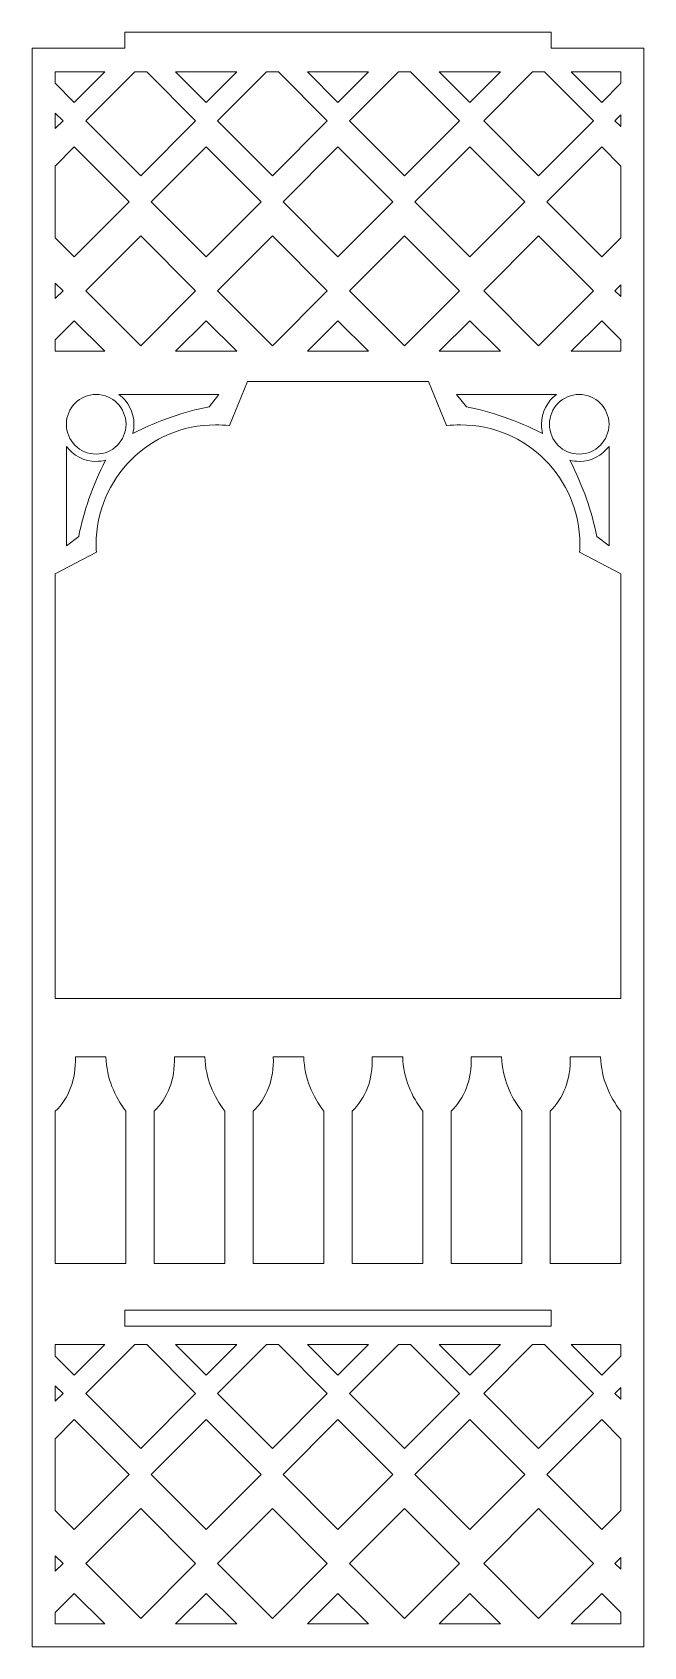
# Model space of a CAD drawing. Header units: millimetres. Extents: x 163 to 1207, y -313 to 489.
# Drawn here: x 773.6 to 888.1, y 23 to 325.3 of the extents above; entities that cross this region are included whole.
import ezdxf

# ---------------------------------------------------------------- set-up
doc = ezdxf.new("R2010")
doc.units = ezdxf.units.MM
doc.header["$MEASUREMENT"] = 0
doc.layers.add('layer 1', color=7, linetype='Continuous')

msp = doc.modelspace()

# ---------------------------------------------------------------- linework, layer by layer
at = {"layer": 'layer 1', "lineweight": 15}
for points, knots in [([(870.7428, 322.2935), (870.7428, 322.2935), (870.7428, 325.2848), (870.7428, 325.2848), (870.7428, 325.2848), (870.7428, 325.2848), (790.9433, 325.2848), (790.9433, 325.2848), (790.9433, 325.2848), (790.9433, 325.2848), (790.9433, 322.2935), (790.9433, 322.2935), (790.9433, 322.2935), (790.9433, 322.2935), (773.5847, 322.2935), (773.5847, 322.2935), (773.5847, 322.2935), (773.5847, 322.2935), (773.5847, 23.0427), (773.5847, 23.0427), (773.5847, 23.0427), (773.5847, 23.0427), (888.1031, 23.0427), (888.1031, 23.0427), (888.1031, 23.0427), (888.1031, 23.0427), (888.1031, 322.2935), (888.1031, 322.2935), (888.1031, 322.2935), (888.1031, 322.2935), (870.7428, 322.2935), (870.7428, 322.2935)], [0, 0, 0, 0, 0.11111111, 0.11111111, 0.11111111, 0.11111111, 0.22222222, 0.22222222, 0.22222222, 0.22222222, 0.33333333, 0.33333333, 0.33333333, 0.33333333, 0.44444444, 0.44444444, 0.44444444, 0.44444444, 0.55555556, 0.55555556, 0.55555556, 0.55555556, 0.66666667, 0.66666667, 0.66666667, 0.66666667, 0.77777778, 0.77777778, 0.77777778, 0.77777778, 1, 1, 1, 1]), ([(777.8935, 317.8803), (777.8935, 317.8803), (787.1772, 317.8803), (787.1772, 317.8803), (787.1772, 317.8803), (787.1772, 317.8803), (781.4586, 312.1626), (781.4586, 312.1626), (781.4586, 312.1626), (781.4586, 312.1626), (777.8935, 315.7288), (777.8935, 315.7288), (777.8935, 315.7288), (777.8935, 315.7288), (777.8935, 317.8803), (777.8935, 317.8803)], [0, 0, 0, 0, 0.2, 0.2, 0.2, 0.2, 0.4, 0.4, 0.4, 0.4, 0.6, 0.6, 0.6, 0.6, 1, 1, 1, 1]), ([(792.774, 317.8803), (792.774, 317.8803), (795.0173, 317.8803), (795.0173, 317.8803), (795.0173, 317.8803), (795.0173, 317.8803), (804.1832, 308.7126), (804.1832, 308.7126), (804.1832, 308.7126), (804.1832, 308.7126), (793.8961, 298.4235), (793.8961, 298.4235), (793.8961, 298.4235), (793.8961, 298.4235), (783.6064, 308.7126), (783.6064, 308.7126), (783.6064, 308.7126), (783.6064, 308.7126), (792.774, 317.8803), (792.774, 317.8803)], [0, 0, 0, 0, 0.16666667, 0.16666667, 0.16666667, 0.16666667, 0.33333333, 0.33333333, 0.33333333, 0.33333333, 0.5, 0.5, 0.5, 0.5, 0.66666667, 0.66666667, 0.66666667, 0.66666667, 1, 1, 1, 1]), ([(800.4329, 317.8803), (800.4329, 317.8803), (811.8697, 317.8803), (811.8697, 317.8803), (811.8697, 317.8803), (811.8697, 317.8803), (806.1516, 312.1626), (806.1516, 312.1626), (806.1516, 312.1626), (806.1516, 312.1626), (800.4329, 317.8803), (800.4329, 317.8803)], [0, 0, 0, 0, 0.25, 0.25, 0.25, 0.25, 0.5, 0.5, 0.5, 0.5, 1, 1, 1, 1]), ([(817.4364, 317.8803), (817.4364, 317.8803), (819.6776, 317.8803), (819.6776, 317.8803), (819.6776, 317.8803), (819.6776, 317.8803), (828.8452, 308.7126), (828.8452, 308.7126), (828.8452, 308.7126), (828.8452, 308.7126), (818.556, 298.4235), (818.556, 298.4235), (818.556, 298.4235), (818.556, 298.4235), (808.2689, 308.7126), (808.2689, 308.7126), (808.2689, 308.7126), (808.2689, 308.7126), (817.4364, 317.8803), (817.4364, 317.8803)], [0, 0, 0, 0, 0.16666667, 0.16666667, 0.16666667, 0.16666667, 0.33333333, 0.33333333, 0.33333333, 0.33333333, 0.5, 0.5, 0.5, 0.5, 0.66666667, 0.66666667, 0.66666667, 0.66666667, 1, 1, 1, 1]), ([(825.1266, 317.8803), (825.1266, 317.8803), (836.5613, 317.8803), (836.5613, 317.8803), (836.5613, 317.8803), (836.5613, 317.8803), (830.8431, 312.1626), (830.8431, 312.1626), (830.8431, 312.1626), (830.8431, 312.1626), (825.1266, 317.8803), (825.1266, 317.8803)], [0, 0, 0, 0, 0.25, 0.25, 0.25, 0.25, 0.5, 0.5, 0.5, 0.5, 1, 1, 1, 1]), ([(842.1865, 317.8803), (842.1865, 317.8803), (844.4277, 317.8803), (844.4277, 317.8803), (844.4277, 317.8803), (844.4277, 317.8803), (853.5953, 308.7126), (853.5953, 308.7126), (853.5953, 308.7126), (853.5953, 308.7126), (843.3076, 298.4235), (843.3076, 298.4235), (843.3076, 298.4235), (843.3076, 298.4235), (833.0188, 308.7126), (833.0188, 308.7126), (833.0188, 308.7126), (833.0188, 308.7126), (842.1865, 317.8803), (842.1865, 317.8803)], [0, 0, 0, 0, 0.16666667, 0.16666667, 0.16666667, 0.16666667, 0.33333333, 0.33333333, 0.33333333, 0.33333333, 0.5, 0.5, 0.5, 0.5, 0.66666667, 0.66666667, 0.66666667, 0.66666667, 1, 1, 1, 1]), ([(849.8176, 317.8803), (849.8176, 317.8803), (861.2544, 317.8803), (861.2544, 317.8803), (861.2544, 317.8803), (861.2544, 317.8803), (855.5362, 312.1626), (855.5362, 312.1626), (855.5362, 312.1626), (855.5362, 312.1626), (849.8176, 317.8803), (849.8176, 317.8803)], [0, 0, 0, 0, 0.25, 0.25, 0.25, 0.25, 0.5, 0.5, 0.5, 0.5, 1, 1, 1, 1]), ([(867.2992, 317.8803), (867.2992, 317.8803), (869.5404, 317.8803), (869.5404, 317.8803), (869.5404, 317.8803), (869.5404, 317.8803), (878.7085, 308.7126), (878.7085, 308.7126), (878.7085, 308.7126), (878.7085, 308.7126), (868.4208, 298.4235), (868.4208, 298.4235), (868.4208, 298.4235), (868.4208, 298.4235), (858.1316, 308.7126), (858.1316, 308.7126), (858.1316, 308.7126), (858.1316, 308.7126), (867.2992, 317.8803), (867.2992, 317.8803)], [0, 0, 0, 0, 0.16666667, 0.16666667, 0.16666667, 0.16666667, 0.33333333, 0.33333333, 0.33333333, 0.33333333, 0.5, 0.5, 0.5, 0.5, 0.66666667, 0.66666667, 0.66666667, 0.66666667, 1, 1, 1, 1]), ([(874.5111, 317.8803), (874.5111, 317.8803), (883.7937, 317.8803), (883.7937, 317.8803), (883.7937, 317.8803), (883.7937, 317.8803), (883.7937, 315.7288), (883.7937, 315.7288), (883.7937, 315.7288), (883.7937, 315.7288), (880.2297, 312.1626), (880.2297, 312.1626), (880.2297, 312.1626), (880.2297, 312.1626), (874.5111, 317.8803), (874.5111, 317.8803)], [0, 0, 0, 0, 0.2, 0.2, 0.2, 0.2, 0.4, 0.4, 0.4, 0.4, 0.6, 0.6, 0.6, 0.6, 1, 1, 1, 1]), ([(777.8935, 307.2632), (777.8935, 307.2632), (777.8935, 310.1627), (777.8935, 310.1627), (777.8935, 310.1627), (777.8935, 310.1627), (779.3435, 308.7126), (779.3435, 308.7126), (779.3435, 308.7126), (779.3435, 308.7126), (777.8935, 307.2632), (777.8935, 307.2632)], [0, 0, 0, 0, 0.25, 0.25, 0.25, 0.25, 0.5, 0.5, 0.5, 0.5, 1, 1, 1, 1]), ([(883.7937, 309.8053), (883.7937, 309.8053), (883.7937, 307.6205), (883.7937, 307.6205), (883.7937, 307.6205), (883.7937, 307.6205), (882.7017, 308.7126), (882.7017, 308.7126), (882.7017, 308.7126), (882.7017, 308.7126), (883.7937, 309.8053), (883.7937, 309.8053)], [0, 0, 0, 0, 0.25, 0.25, 0.25, 0.25, 0.5, 0.5, 0.5, 0.5, 1, 1, 1, 1]), ([(777.8935, 286.8055), (777.8935, 286.8055), (777.8935, 300.2507), (777.8935, 300.2507), (777.8935, 300.2507), (777.8935, 300.2507), (781.4586, 303.8174), (781.4586, 303.8174), (781.4586, 303.8174), (781.4586, 303.8174), (791.7479, 293.5281), (791.7479, 293.5281), (791.7479, 293.5281), (791.7479, 293.5281), (781.4586, 283.241), (781.4586, 283.241), (781.4586, 283.241), (781.4586, 283.241), (777.8935, 286.8055), (777.8935, 286.8055)], [0, 0, 0, 0, 0.16666667, 0.16666667, 0.16666667, 0.16666667, 0.33333333, 0.33333333, 0.33333333, 0.33333333, 0.5, 0.5, 0.5, 0.5, 0.66666667, 0.66666667, 0.66666667, 0.66666667, 1, 1, 1, 1]), ([(795.8624, 293.5281), (795.8624, 293.5281), (806.1516, 303.8174), (806.1516, 303.8174), (806.1516, 303.8174), (806.1516, 303.8174), (816.4393, 293.5281), (816.4393, 293.5281), (816.4393, 293.5281), (816.4393, 293.5281), (806.1516, 283.241), (806.1516, 283.241), (806.1516, 283.241), (806.1516, 283.241), (795.8624, 293.5281), (795.8624, 293.5281)], [0, 0, 0, 0, 0.2, 0.2, 0.2, 0.2, 0.4, 0.4, 0.4, 0.4, 0.6, 0.6, 0.6, 0.6, 1, 1, 1, 1]), ([(820.5554, 293.5281), (820.5554, 293.5281), (830.8431, 303.8174), (830.8431, 303.8174), (830.8431, 303.8174), (830.8431, 303.8174), (841.1324, 293.5281), (841.1324, 293.5281), (841.1324, 293.5281), (841.1324, 293.5281), (830.8431, 283.241), (830.8431, 283.241), (830.8431, 283.241), (830.8431, 283.241), (820.5554, 293.5281), (820.5554, 293.5281)], [0, 0, 0, 0, 0.2, 0.2, 0.2, 0.2, 0.4, 0.4, 0.4, 0.4, 0.6, 0.6, 0.6, 0.6, 1, 1, 1, 1]), ([(845.2469, 293.5281), (845.2469, 293.5281), (855.5362, 303.8174), (855.5362, 303.8174), (855.5362, 303.8174), (855.5362, 303.8174), (865.8254, 293.5281), (865.8254, 293.5281), (865.8254, 293.5281), (865.8254, 293.5281), (855.5362, 283.241), (855.5362, 283.241), (855.5362, 283.241), (855.5362, 283.241), (845.2469, 293.5281), (845.2469, 293.5281)], [0, 0, 0, 0, 0.2, 0.2, 0.2, 0.2, 0.4, 0.4, 0.4, 0.4, 0.6, 0.6, 0.6, 0.6, 1, 1, 1, 1]), ([(883.7937, 300.2507), (883.7937, 300.2507), (883.7937, 286.8055), (883.7937, 286.8055), (883.7937, 286.8055), (883.7937, 286.8055), (880.2297, 283.241), (880.2297, 283.241), (880.2297, 283.241), (880.2297, 283.241), (869.9399, 293.5281), (869.9399, 293.5281), (869.9399, 293.5281), (869.9399, 293.5281), (880.2297, 303.8174), (880.2297, 303.8174), (880.2297, 303.8174), (880.2297, 303.8174), (883.7937, 300.2507), (883.7937, 300.2507)], [0, 0, 0, 0, 0.16666667, 0.16666667, 0.16666667, 0.16666667, 0.33333333, 0.33333333, 0.33333333, 0.33333333, 0.5, 0.5, 0.5, 0.5, 0.66666667, 0.66666667, 0.66666667, 0.66666667, 1, 1, 1, 1]), ([(783.6064, 276.8974), (783.6064, 276.8974), (793.8961, 287.1867), (793.8961, 287.1867), (793.8961, 287.1867), (793.8961, 287.1867), (804.1832, 276.8974), (804.1832, 276.8974), (804.1832, 276.8974), (804.1832, 276.8974), (793.8961, 266.6102), (793.8961, 266.6102), (793.8961, 266.6102), (793.8961, 266.6102), (783.6064, 276.8974), (783.6064, 276.8974)], [0, 0, 0, 0, 0.2, 0.2, 0.2, 0.2, 0.4, 0.4, 0.4, 0.4, 0.6, 0.6, 0.6, 0.6, 1, 1, 1, 1]), ([(808.2689, 276.8974), (808.2689, 276.8974), (818.556, 287.1867), (818.556, 287.1867), (818.556, 287.1867), (818.556, 287.1867), (828.8452, 276.8974), (828.8452, 276.8974), (828.8452, 276.8974), (828.8452, 276.8974), (818.556, 266.6102), (818.556, 266.6102), (818.556, 266.6102), (818.556, 266.6102), (808.2689, 276.8974), (808.2689, 276.8974)], [0, 0, 0, 0, 0.2, 0.2, 0.2, 0.2, 0.4, 0.4, 0.4, 0.4, 0.6, 0.6, 0.6, 0.6, 1, 1, 1, 1]), ([(833.0188, 276.8974), (833.0188, 276.8974), (843.3076, 287.1867), (843.3076, 287.1867), (843.3076, 287.1867), (843.3076, 287.1867), (853.5953, 276.8974), (853.5953, 276.8974), (853.5953, 276.8974), (853.5953, 276.8974), (843.3076, 266.6102), (843.3076, 266.6102), (843.3076, 266.6102), (843.3076, 266.6102), (833.0188, 276.8974), (833.0188, 276.8974)], [0, 0, 0, 0, 0.2, 0.2, 0.2, 0.2, 0.4, 0.4, 0.4, 0.4, 0.6, 0.6, 0.6, 0.6, 1, 1, 1, 1]), ([(858.1316, 276.8974), (858.1316, 276.8974), (868.4208, 287.1867), (868.4208, 287.1867), (868.4208, 287.1867), (868.4208, 287.1867), (878.7085, 276.8974), (878.7085, 276.8974), (878.7085, 276.8974), (878.7085, 276.8974), (868.4208, 266.6102), (868.4208, 266.6102), (868.4208, 266.6102), (868.4208, 266.6102), (858.1316, 276.8974), (858.1316, 276.8974)], [0, 0, 0, 0, 0.2, 0.2, 0.2, 0.2, 0.4, 0.4, 0.4, 0.4, 0.6, 0.6, 0.6, 0.6, 1, 1, 1, 1]), ([(777.8935, 275.448), (777.8935, 275.448), (777.8935, 278.3468), (777.8935, 278.3468), (777.8935, 278.3468), (777.8935, 278.3468), (779.3435, 276.8974), (779.3435, 276.8974), (779.3435, 276.8974), (779.3435, 276.8974), (777.8935, 275.448), (777.8935, 275.448)], [0, 0, 0, 0, 0.25, 0.25, 0.25, 0.25, 0.5, 0.5, 0.5, 0.5, 1, 1, 1, 1]), ([(883.7937, 277.99), (883.7937, 277.99), (883.7937, 275.8048), (883.7937, 275.8048), (883.7937, 275.8048), (883.7937, 275.8048), (882.7017, 276.8974), (882.7017, 276.8974), (882.7017, 276.8974), (882.7017, 276.8974), (883.7937, 277.99), (883.7937, 277.99)], [0, 0, 0, 0, 0.25, 0.25, 0.25, 0.25, 0.5, 0.5, 0.5, 0.5, 1, 1, 1, 1]), ([(787.1772, 265.5614), (787.1772, 265.5614), (777.8935, 265.5614), (777.8935, 265.5614), (777.8935, 265.5614), (777.8935, 265.5614), (777.8935, 267.7135), (777.8935, 267.7135), (777.8935, 267.7135), (777.8935, 267.7135), (781.4586, 271.278), (781.4586, 271.278), (781.4586, 271.278), (781.4586, 271.278), (787.1772, 265.5614), (787.1772, 265.5614)], [0, 0, 0, 0, 0.2, 0.2, 0.2, 0.2, 0.4, 0.4, 0.4, 0.4, 0.6, 0.6, 0.6, 0.6, 1, 1, 1, 1]), ([(811.8697, 265.5614), (811.8697, 265.5614), (800.4329, 265.5614), (800.4329, 265.5614), (800.4329, 265.5614), (800.4329, 265.5614), (806.1516, 271.278), (806.1516, 271.278), (806.1516, 271.278), (806.1516, 271.278), (811.8697, 265.5614), (811.8697, 265.5614)], [0, 0, 0, 0, 0.25, 0.25, 0.25, 0.25, 0.5, 0.5, 0.5, 0.5, 1, 1, 1, 1]), ([(836.5613, 265.5614), (836.5613, 265.5614), (825.1266, 265.5614), (825.1266, 265.5614), (825.1266, 265.5614), (825.1266, 265.5614), (830.8431, 271.278), (830.8431, 271.278), (830.8431, 271.278), (830.8431, 271.278), (836.5613, 265.5614), (836.5613, 265.5614)], [0, 0, 0, 0, 0.25, 0.25, 0.25, 0.25, 0.5, 0.5, 0.5, 0.5, 1, 1, 1, 1]), ([(861.2544, 265.5614), (861.2544, 265.5614), (849.8176, 265.5614), (849.8176, 265.5614), (849.8176, 265.5614), (849.8176, 265.5614), (855.5362, 271.278), (855.5362, 271.278), (855.5362, 271.278), (855.5362, 271.278), (861.2544, 265.5614), (861.2544, 265.5614)], [0, 0, 0, 0, 0.25, 0.25, 0.25, 0.25, 0.5, 0.5, 0.5, 0.5, 1, 1, 1, 1]), ([(883.7937, 267.7135), (883.7937, 267.7135), (883.7937, 265.5614), (883.7937, 265.5614), (883.7937, 265.5614), (883.7937, 265.5614), (874.5111, 265.5614), (874.5111, 265.5614), (874.5111, 265.5614), (874.5111, 265.5614), (880.2297, 271.278), (880.2297, 271.278), (880.2297, 271.278), (880.2297, 271.278), (883.7937, 267.7135), (883.7937, 267.7135)], [0, 0, 0, 0, 0.2, 0.2, 0.2, 0.2, 0.4, 0.4, 0.4, 0.4, 0.6, 0.6, 0.6, 0.6, 1, 1, 1, 1]), ([(813.884, 259.8876), (813.884, 259.8876), (847.8033, 259.8876), (847.8033, 259.8876), (847.8033, 259.8876), (847.8033, 259.8876), (851.1946, 251.6416), (851.1946, 251.6416), (851.1946, 251.6416), (851.1946, 251.6416), (851.1962, 251.6395), (851.1962, 251.6395), (851.1962, 251.6395), (852.0466, 251.7387), (852.9095, 251.7899), (853.7873, 251.7899), (853.7873, 251.7899), (866.1337, 251.7899), (876.146, 241.7774), (876.146, 229.4314), (876.146, 229.4314), (876.146, 228.9478), (876.1276, 228.4658), (876.0981, 227.9892), (876.0981, 227.9892), (876.0981, 227.9892), (876.1005, 227.9874), (876.1005, 227.9874), (876.1005, 227.9874), (876.1005, 227.9874), (883.7937, 223.9203), (883.7937, 223.9203), (883.7937, 223.9203), (883.7937, 223.9203), (883.7937, 144.3666), (883.7937, 144.3666), (883.7937, 144.3666), (883.7937, 144.3666), (777.8935, 144.3666), (777.8935, 144.3666), (777.8935, 144.3666), (777.8935, 144.3666), (777.8935, 223.9203), (777.8935, 223.9203), (777.8935, 223.9203), (777.8935, 223.9203), (785.5878, 227.9874), (785.5878, 227.9874), (785.5878, 227.9874), (785.5878, 227.9874), (785.59, 227.9893), (785.59, 227.9893), (785.59, 227.9893), (785.5583, 228.4658), (785.5417, 228.9477), (785.5417, 229.4314), (785.5417, 229.4314), (785.5417, 241.7778), (795.5542, 251.7899), (807.8997, 251.7899), (807.8997, 251.7899), (808.7781, 251.7899), (809.6409, 251.7383), (810.4916, 251.6394), (810.4916, 251.6394), (810.4916, 251.6394), (810.4937, 251.6416), (810.4937, 251.6416), (810.4937, 251.6416), (810.4937, 251.6416), (813.884, 259.8876), (813.884, 259.8876)], [0, 0, 0, 0, 0.05263158, 0.05263158, 0.05263158, 0.05263158, 0.10526316, 0.10526316, 0.10526316, 0.10526316, 0.15789474, 0.15789474, 0.15789474, 0.15789474, 0.21052632, 0.21052632, 0.21052632, 0.21052632, 0.26315789, 0.26315789, 0.26315789, 0.26315789, 0.31578947, 0.31578947, 0.31578947, 0.31578947, 0.36842105, 0.36842105, 0.36842105, 0.36842105, 0.42105263, 0.42105263, 0.42105263, 0.42105263, 0.47368421, 0.47368421, 0.47368421, 0.47368421, 0.52631579, 0.52631579, 0.52631579, 0.52631579, 0.57894737, 0.57894737, 0.57894737, 0.57894737, 0.63157895, 0.63157895, 0.63157895, 0.63157895, 0.68421053, 0.68421053, 0.68421053, 0.68421053, 0.73684211, 0.73684211, 0.73684211, 0.73684211, 0.78947368, 0.78947368, 0.78947368, 0.78947368, 0.84210526, 0.84210526, 0.84210526, 0.84210526, 0.89473684, 0.89473684, 0.89473684, 0.89473684, 1, 1, 1, 1]), ([(785.5562, 257.4775), (788.6394, 257.4775), (791.1391, 254.9773), (791.1391, 251.8961), (791.1391, 251.8961), (791.1391, 248.8135), (788.6393, 246.3136), (785.5562, 246.3136), (785.5562, 246.3136), (782.4736, 246.3136), (779.9738, 248.8135), (779.9738, 251.8961), (779.9738, 251.8961), (779.9738, 254.9777), (782.4735, 257.4771), (785.5562, 257.4775)], [0, 0, 0, 0, 0.2, 0.2, 0.2, 0.2, 0.4, 0.4, 0.4, 0.4, 0.6, 0.6, 0.6, 0.6, 1, 1, 1, 1]), ([(789.8196, 257.4775), (789.8196, 257.4775), (808.5416, 257.4775), (808.5416, 257.4775), (808.5416, 257.4775), (808.5416, 257.4775), (806.6959, 255.1756), (806.6959, 255.1756), (806.6959, 255.1756), (802.0281, 254.2772), (797.2659, 252.6055), (792.413, 250.1605), (792.413, 250.1605), (792.556, 250.7142), (792.6307, 251.2969), (792.6307, 251.8961), (792.6307, 251.8961), (792.6307, 254.1817), (791.5239, 256.2107), (789.8196, 257.4775)], [0, 0, 0, 0, 0.16666667, 0.16666667, 0.16666667, 0.16666667, 0.33333333, 0.33333333, 0.33333333, 0.33333333, 0.5, 0.5, 0.5, 0.5, 0.66666667, 0.66666667, 0.66666667, 0.66666667, 1, 1, 1, 1]), ([(871.7563, 257.4775), (871.7563, 257.4775), (853.0347, 257.4775), (853.0347, 257.4775), (853.0347, 257.4775), (853.0347, 257.4775), (854.8801, 255.1756), (854.8801, 255.1756), (854.8801, 255.1756), (859.5468, 254.2772), (864.3076, 252.6055), (869.1629, 250.1605), (869.1629, 250.1605), (869.02, 250.7142), (868.9447, 251.2969), (868.9447, 251.8961), (868.9447, 251.8961), (868.9447, 254.1817), (870.0497, 256.2107), (871.7563, 257.4775)], [0, 0, 0, 0, 0.16666667, 0.16666667, 0.16666667, 0.16666667, 0.33333333, 0.33333333, 0.33333333, 0.33333333, 0.5, 0.5, 0.5, 0.5, 0.66666667, 0.66666667, 0.66666667, 0.66666667, 1, 1, 1, 1]), ([(876.0198, 257.4775), (872.9371, 257.4775), (870.4368, 254.9773), (870.4368, 251.8961), (870.4368, 251.8961), (870.4368, 248.8135), (872.9367, 246.3136), (876.0192, 246.3136), (876.0192, 246.3136), (879.1002, 246.3136), (881.6003, 248.8135), (881.6003, 251.8961), (881.6003, 251.8961), (881.6003, 254.9777), (879.1, 257.4771), (876.0198, 257.4775)], [0, 0, 0, 0, 0.2, 0.2, 0.2, 0.2, 0.4, 0.4, 0.4, 0.4, 0.6, 0.6, 0.6, 0.6, 1, 1, 1, 1]), ([(779.9738, 247.7599), (779.9738, 247.7599), (779.9738, 229.142), (779.9738, 229.142), (779.9738, 229.142), (779.9738, 229.142), (782.2777, 230.8834), (782.2777, 230.8834), (782.2777, 230.8834), (783.1756, 235.5514), (784.8473, 240.3131), (787.2921, 245.1664), (787.2921, 245.1664), (786.737, 245.0235), (786.1557, 244.9481), (785.5562, 244.9481), (785.5562, 244.9481), (783.2691, 244.9485), (781.2401, 246.0532), (779.9738, 247.7599)], [0, 0, 0, 0, 0.16666667, 0.16666667, 0.16666667, 0.16666667, 0.33333333, 0.33333333, 0.33333333, 0.33333333, 0.5, 0.5, 0.5, 0.5, 0.66666667, 0.66666667, 0.66666667, 0.66666667, 1, 1, 1, 1]), ([(881.6006, 247.7599), (881.6006, 247.7599), (881.6006, 229.142), (881.6006, 229.142), (881.6006, 229.142), (881.6006, 229.142), (879.2981, 230.8834), (879.2981, 230.8834), (879.2981, 230.8834), (878.4003, 235.5514), (876.7286, 240.3131), (874.2837, 245.1664), (874.2837, 245.1664), (874.8374, 245.0235), (875.4201, 244.9481), (876.0192, 244.9481), (876.0192, 244.9481), (878.3047, 244.9485), (880.3335, 246.0532), (881.6006, 247.7599)], [0, 0, 0, 0, 0.16666667, 0.16666667, 0.16666667, 0.16666667, 0.33333333, 0.33333333, 0.33333333, 0.33333333, 0.5, 0.5, 0.5, 0.5, 0.66666667, 0.66666667, 0.66666667, 0.66666667, 1, 1, 1, 1]), ([(777.8935, 94.7657), (777.8935, 94.7657), (791.1377, 94.7657), (791.1377, 94.7657), (791.1377, 94.7657), (791.1377, 94.7657), (791.1377, 123.2764), (791.1377, 123.2764), (791.1377, 123.2764), (789.0137, 126.1063), (787.5085, 129.3503), (787.3691, 133.5051), (787.3691, 133.5051), (787.3691, 133.5051), (781.6623, 133.5051), (781.6623, 133.5051), (781.6623, 133.5051), (781.8122, 129.041), (780.3899, 125.7544), (777.8933, 123.2762), (777.8933, 123.2762), (777.8933, 123.2762), (777.8935, 94.7657), (777.8935, 94.7657)], [0, 0, 0, 0, 0.14285714, 0.14285714, 0.14285714, 0.14285714, 0.28571429, 0.28571429, 0.28571429, 0.28571429, 0.42857143, 0.42857143, 0.42857143, 0.42857143, 0.57142857, 0.57142857, 0.57142857, 0.57142857, 0.71428571, 0.71428571, 0.71428571, 0.71428571, 1, 1, 1, 1]), ([(796.4251, 94.7657), (796.4251, 94.7657), (809.6687, 94.7657), (809.6687, 94.7657), (809.6687, 94.7657), (809.6687, 94.7657), (809.6687, 123.2764), (809.6687, 123.2764), (809.6687, 123.2764), (807.5445, 126.1063), (806.0398, 129.3503), (805.9004, 133.5051), (805.9004, 133.5051), (805.9004, 133.5051), (800.1934, 133.5051), (800.1934, 133.5051), (800.1934, 133.5051), (800.3438, 129.041), (798.9211, 125.7544), (796.4245, 123.2762), (796.4245, 123.2762), (796.4245, 123.2762), (796.4251, 94.7657), (796.4251, 94.7657)], [0, 0, 0, 0, 0.14285714, 0.14285714, 0.14285714, 0.14285714, 0.28571429, 0.28571429, 0.28571429, 0.28571429, 0.42857143, 0.42857143, 0.42857143, 0.42857143, 0.57142857, 0.57142857, 0.57142857, 0.57142857, 0.71428571, 0.71428571, 0.71428571, 0.71428571, 1, 1, 1, 1]), ([(814.9566, 94.7657), (814.9566, 94.7657), (828.2003, 94.7657), (828.2003, 94.7657), (828.2003, 94.7657), (828.2003, 94.7657), (828.2003, 123.2764), (828.2003, 123.2764), (828.2003, 123.2764), (826.0761, 126.1063), (824.5711, 129.3503), (824.4317, 133.5051), (824.4317, 133.5051), (824.4317, 133.5051), (818.7249, 133.5051), (818.7249, 133.5051), (818.7249, 133.5051), (818.8748, 129.041), (817.4525, 125.7544), (814.9564, 123.2762), (814.9564, 123.2762), (814.9564, 123.2762), (814.9566, 94.7657), (814.9566, 94.7657)], [0, 0, 0, 0, 0.14285714, 0.14285714, 0.14285714, 0.14285714, 0.28571429, 0.28571429, 0.28571429, 0.28571429, 0.42857143, 0.42857143, 0.42857143, 0.42857143, 0.57142857, 0.57142857, 0.57142857, 0.57142857, 0.71428571, 0.71428571, 0.71428571, 0.71428571, 1, 1, 1, 1]), ([(833.4882, 94.7657), (833.4882, 94.7657), (846.7312, 94.7657), (846.7312, 94.7657), (846.7312, 94.7657), (846.7312, 94.7657), (846.7312, 123.2764), (846.7312, 123.2764), (846.7312, 123.2764), (844.6071, 126.1063), (843.1024, 129.3503), (842.9631, 133.5051), (842.9631, 133.5051), (842.9631, 133.5051), (837.2558, 133.5051), (837.2558, 133.5051), (837.2558, 133.5051), (837.4064, 129.041), (835.9838, 125.7544), (833.4877, 123.2762), (833.4877, 123.2762), (833.4877, 123.2762), (833.4882, 94.7657), (833.4882, 94.7657)], [0, 0, 0, 0, 0.14285714, 0.14285714, 0.14285714, 0.14285714, 0.28571429, 0.28571429, 0.28571429, 0.28571429, 0.42857143, 0.42857143, 0.42857143, 0.42857143, 0.57142857, 0.57142857, 0.57142857, 0.57142857, 0.71428571, 0.71428571, 0.71428571, 0.71428571, 1, 1, 1, 1]), ([(852.0191, 94.7657), (852.0191, 94.7657), (865.2627, 94.7657), (865.2627, 94.7657), (865.2627, 94.7657), (865.2627, 94.7657), (865.2627, 123.2764), (865.2627, 123.2764), (865.2627, 123.2764), (863.1387, 126.1063), (861.6338, 129.3503), (861.4944, 133.5051), (861.4944, 133.5051), (861.4944, 133.5051), (855.7874, 133.5051), (855.7874, 133.5051), (855.7874, 133.5051), (855.9373, 129.041), (854.5151, 125.7544), (852.019, 123.2762), (852.019, 123.2762), (852.019, 123.2762), (852.0191, 94.7657), (852.0191, 94.7657)], [0, 0, 0, 0, 0.14285714, 0.14285714, 0.14285714, 0.14285714, 0.28571429, 0.28571429, 0.28571429, 0.28571429, 0.42857143, 0.42857143, 0.42857143, 0.42857143, 0.57142857, 0.57142857, 0.57142857, 0.57142857, 0.71428571, 0.71428571, 0.71428571, 0.71428571, 1, 1, 1, 1]), ([(870.5507, 94.7657), (870.5507, 94.7657), (883.7937, 94.7657), (883.7937, 94.7657), (883.7937, 94.7657), (883.7937, 94.7657), (883.7937, 123.2764), (883.7937, 123.2764), (883.7937, 123.2764), (881.6703, 126.1063), (880.1631, 129.3503), (880.0257, 133.5051), (880.0257, 133.5051), (880.0257, 133.5051), (874.3184, 133.5051), (874.3184, 133.5051), (874.3184, 133.5051), (874.4688, 129.041), (873.0464, 125.7544), (870.5504, 123.2762), (870.5504, 123.2762), (870.5504, 123.2762), (870.5507, 94.7657), (870.5507, 94.7657)], [0, 0, 0, 0, 0.14285714, 0.14285714, 0.14285714, 0.14285714, 0.28571429, 0.28571429, 0.28571429, 0.28571429, 0.42857143, 0.42857143, 0.42857143, 0.42857143, 0.57142857, 0.57142857, 0.57142857, 0.57142857, 0.71428571, 0.71428571, 0.71428571, 0.71428571, 1, 1, 1, 1]), ([(790.9433, 86.0395), (790.9433, 86.0395), (870.745, 86.0395), (870.745, 86.0395), (870.745, 86.0395), (870.745, 86.0395), (870.745, 83.0468), (870.745, 83.0468), (870.745, 83.0468), (870.745, 83.0468), (790.9433, 83.0468), (790.9433, 83.0468), (790.9433, 83.0468), (790.9433, 83.0468), (790.9433, 86.0395), (790.9433, 86.0395)], [0, 0, 0, 0, 0.2, 0.2, 0.2, 0.2, 0.4, 0.4, 0.4, 0.4, 0.6, 0.6, 0.6, 0.6, 1, 1, 1, 1]), ([(777.8935, 79.6179), (777.8935, 79.6179), (787.1772, 79.6179), (787.1772, 79.6179), (787.1772, 79.6179), (787.1772, 79.6179), (781.4586, 73.8992), (781.4586, 73.8992), (781.4586, 73.8992), (781.4586, 73.8992), (777.8935, 77.4642), (777.8935, 77.4642), (777.8935, 77.4642), (777.8935, 77.4642), (777.8935, 79.6179), (777.8935, 79.6179)], [0, 0, 0, 0, 0.2, 0.2, 0.2, 0.2, 0.4, 0.4, 0.4, 0.4, 0.6, 0.6, 0.6, 0.6, 1, 1, 1, 1]), ([(792.774, 79.6179), (792.774, 79.6179), (795.0173, 79.6179), (795.0173, 79.6179), (795.0173, 79.6179), (795.0173, 79.6179), (804.1832, 70.4502), (804.1832, 70.4502), (804.1832, 70.4502), (804.1832, 70.4502), (793.8961, 60.1607), (793.8961, 60.1607), (793.8961, 60.1607), (793.8961, 60.1607), (783.6064, 70.4502), (783.6064, 70.4502), (783.6064, 70.4502), (783.6064, 70.4502), (792.774, 79.6179), (792.774, 79.6179)], [0, 0, 0, 0, 0.16666667, 0.16666667, 0.16666667, 0.16666667, 0.33333333, 0.33333333, 0.33333333, 0.33333333, 0.5, 0.5, 0.5, 0.5, 0.66666667, 0.66666667, 0.66666667, 0.66666667, 1, 1, 1, 1]), ([(800.4329, 79.6179), (800.4329, 79.6179), (811.8697, 79.6179), (811.8697, 79.6179), (811.8697, 79.6179), (811.8697, 79.6179), (806.1516, 73.8992), (806.1516, 73.8992), (806.1516, 73.8992), (806.1516, 73.8992), (800.4329, 79.6179), (800.4329, 79.6179)], [0, 0, 0, 0, 0.25, 0.25, 0.25, 0.25, 0.5, 0.5, 0.5, 0.5, 1, 1, 1, 1]), ([(817.4364, 79.6179), (817.4364, 79.6179), (819.6776, 79.6179), (819.6776, 79.6179), (819.6776, 79.6179), (819.6776, 79.6179), (828.8452, 70.4502), (828.8452, 70.4502), (828.8452, 70.4502), (828.8452, 70.4502), (818.556, 60.1607), (818.556, 60.1607), (818.556, 60.1607), (818.556, 60.1607), (808.2689, 70.4502), (808.2689, 70.4502), (808.2689, 70.4502), (808.2689, 70.4502), (817.4364, 79.6179), (817.4364, 79.6179)], [0, 0, 0, 0, 0.16666667, 0.16666667, 0.16666667, 0.16666667, 0.33333333, 0.33333333, 0.33333333, 0.33333333, 0.5, 0.5, 0.5, 0.5, 0.66666667, 0.66666667, 0.66666667, 0.66666667, 1, 1, 1, 1]), ([(825.1266, 79.6179), (825.1266, 79.6179), (836.5613, 79.6179), (836.5613, 79.6179), (836.5613, 79.6179), (836.5613, 79.6179), (830.8431, 73.8992), (830.8431, 73.8992), (830.8431, 73.8992), (830.8431, 73.8992), (825.1266, 79.6179), (825.1266, 79.6179)], [0, 0, 0, 0, 0.25, 0.25, 0.25, 0.25, 0.5, 0.5, 0.5, 0.5, 1, 1, 1, 1]), ([(842.1865, 79.6179), (842.1865, 79.6179), (844.4277, 79.6179), (844.4277, 79.6179), (844.4277, 79.6179), (844.4277, 79.6179), (853.5953, 70.4502), (853.5953, 70.4502), (853.5953, 70.4502), (853.5953, 70.4502), (843.3076, 60.1607), (843.3076, 60.1607), (843.3076, 60.1607), (843.3076, 60.1607), (833.0188, 70.4502), (833.0188, 70.4502), (833.0188, 70.4502), (833.0188, 70.4502), (842.1865, 79.6179), (842.1865, 79.6179)], [0, 0, 0, 0, 0.16666667, 0.16666667, 0.16666667, 0.16666667, 0.33333333, 0.33333333, 0.33333333, 0.33333333, 0.5, 0.5, 0.5, 0.5, 0.66666667, 0.66666667, 0.66666667, 0.66666667, 1, 1, 1, 1]), ([(849.8176, 79.6179), (849.8176, 79.6179), (861.2544, 79.6179), (861.2544, 79.6179), (861.2544, 79.6179), (861.2544, 79.6179), (855.5362, 73.8992), (855.5362, 73.8992), (855.5362, 73.8992), (855.5362, 73.8992), (849.8176, 79.6179), (849.8176, 79.6179)], [0, 0, 0, 0, 0.25, 0.25, 0.25, 0.25, 0.5, 0.5, 0.5, 0.5, 1, 1, 1, 1]), ([(867.2992, 79.6179), (867.2992, 79.6179), (869.5404, 79.6179), (869.5404, 79.6179), (869.5404, 79.6179), (869.5404, 79.6179), (878.7085, 70.4502), (878.7085, 70.4502), (878.7085, 70.4502), (878.7085, 70.4502), (868.4208, 60.1607), (868.4208, 60.1607), (868.4208, 60.1607), (868.4208, 60.1607), (858.1316, 70.4502), (858.1316, 70.4502), (858.1316, 70.4502), (858.1316, 70.4502), (867.2992, 79.6179), (867.2992, 79.6179)], [0, 0, 0, 0, 0.16666667, 0.16666667, 0.16666667, 0.16666667, 0.33333333, 0.33333333, 0.33333333, 0.33333333, 0.5, 0.5, 0.5, 0.5, 0.66666667, 0.66666667, 0.66666667, 0.66666667, 1, 1, 1, 1]), ([(874.5111, 79.6179), (874.5111, 79.6179), (883.7937, 79.6179), (883.7937, 79.6179), (883.7937, 79.6179), (883.7937, 79.6179), (883.7937, 77.4642), (883.7937, 77.4642), (883.7937, 77.4642), (883.7937, 77.4642), (880.2297, 73.8992), (880.2297, 73.8992), (880.2297, 73.8992), (880.2297, 73.8992), (874.5111, 79.6179), (874.5111, 79.6179)], [0, 0, 0, 0, 0.2, 0.2, 0.2, 0.2, 0.4, 0.4, 0.4, 0.4, 0.6, 0.6, 0.6, 0.6, 1, 1, 1, 1]), ([(777.8935, 69.0002), (777.8935, 69.0002), (777.8935, 71.8995), (777.8935, 71.8995), (777.8935, 71.8995), (777.8935, 71.8995), (779.3435, 70.4502), (779.3435, 70.4502), (779.3435, 70.4502), (779.3435, 70.4502), (777.8935, 69.0002), (777.8935, 69.0002)], [0, 0, 0, 0, 0.25, 0.25, 0.25, 0.25, 0.5, 0.5, 0.5, 0.5, 1, 1, 1, 1]), ([(883.7937, 71.5424), (883.7937, 71.5424), (883.7937, 69.3573), (883.7937, 69.3573), (883.7937, 69.3573), (883.7937, 69.3573), (882.7017, 70.4502), (882.7017, 70.4502), (882.7017, 70.4502), (882.7017, 70.4502), (883.7937, 71.5424), (883.7937, 71.5424)], [0, 0, 0, 0, 0.25, 0.25, 0.25, 0.25, 0.5, 0.5, 0.5, 0.5, 1, 1, 1, 1]), ([(777.8935, 48.5426), (777.8935, 48.5426), (777.8935, 61.9878), (777.8935, 61.9878), (777.8935, 61.9878), (777.8935, 61.9878), (781.4586, 65.5526), (781.4586, 65.5526), (781.4586, 65.5526), (781.4586, 65.5526), (791.7479, 55.2652), (791.7479, 55.2652), (791.7479, 55.2652), (791.7479, 55.2652), (781.4586, 44.9762), (781.4586, 44.9762), (781.4586, 44.9762), (781.4586, 44.9762), (777.8935, 48.5426), (777.8935, 48.5426)], [0, 0, 0, 0, 0.16666667, 0.16666667, 0.16666667, 0.16666667, 0.33333333, 0.33333333, 0.33333333, 0.33333333, 0.5, 0.5, 0.5, 0.5, 0.66666667, 0.66666667, 0.66666667, 0.66666667, 1, 1, 1, 1]), ([(795.8624, 55.2652), (795.8624, 55.2652), (806.1516, 65.5526), (806.1516, 65.5526), (806.1516, 65.5526), (806.1516, 65.5526), (816.4393, 55.2652), (816.4393, 55.2652), (816.4393, 55.2652), (816.4393, 55.2652), (806.1516, 44.9762), (806.1516, 44.9762), (806.1516, 44.9762), (806.1516, 44.9762), (795.8624, 55.2652), (795.8624, 55.2652)], [0, 0, 0, 0, 0.2, 0.2, 0.2, 0.2, 0.4, 0.4, 0.4, 0.4, 0.6, 0.6, 0.6, 0.6, 1, 1, 1, 1]), ([(820.5554, 55.2652), (820.5554, 55.2652), (830.8431, 65.5526), (830.8431, 65.5526), (830.8431, 65.5526), (830.8431, 65.5526), (841.1324, 55.2652), (841.1324, 55.2652), (841.1324, 55.2652), (841.1324, 55.2652), (830.8431, 44.9762), (830.8431, 44.9762), (830.8431, 44.9762), (830.8431, 44.9762), (820.5554, 55.2652), (820.5554, 55.2652)], [0, 0, 0, 0, 0.2, 0.2, 0.2, 0.2, 0.4, 0.4, 0.4, 0.4, 0.6, 0.6, 0.6, 0.6, 1, 1, 1, 1]), ([(845.2469, 55.2652), (845.2469, 55.2652), (855.5362, 65.5526), (855.5362, 65.5526), (855.5362, 65.5526), (855.5362, 65.5526), (865.8254, 55.2652), (865.8254, 55.2652), (865.8254, 55.2652), (865.8254, 55.2652), (855.5362, 44.9762), (855.5362, 44.9762), (855.5362, 44.9762), (855.5362, 44.9762), (845.2469, 55.2652), (845.2469, 55.2652)], [0, 0, 0, 0, 0.2, 0.2, 0.2, 0.2, 0.4, 0.4, 0.4, 0.4, 0.6, 0.6, 0.6, 0.6, 1, 1, 1, 1]), ([(883.7937, 61.9878), (883.7937, 61.9878), (883.7937, 48.5426), (883.7937, 48.5426), (883.7937, 48.5426), (883.7937, 48.5426), (880.2297, 44.9762), (880.2297, 44.9762), (880.2297, 44.9762), (880.2297, 44.9762), (869.9399, 55.2652), (869.9399, 55.2652), (869.9399, 55.2652), (869.9399, 55.2652), (880.2297, 65.5526), (880.2297, 65.5526), (880.2297, 65.5526), (880.2297, 65.5526), (883.7937, 61.9878), (883.7937, 61.9878)], [0, 0, 0, 0, 0.16666667, 0.16666667, 0.16666667, 0.16666667, 0.33333333, 0.33333333, 0.33333333, 0.33333333, 0.5, 0.5, 0.5, 0.5, 0.66666667, 0.66666667, 0.66666667, 0.66666667, 1, 1, 1, 1]), ([(783.6064, 38.6345), (783.6064, 38.6345), (793.8961, 48.9221), (793.8961, 48.9221), (793.8961, 48.9221), (793.8961, 48.9221), (804.1832, 38.6345), (804.1832, 38.6345), (804.1832, 38.6345), (804.1832, 38.6345), (793.8961, 28.3452), (793.8961, 28.3452), (793.8961, 28.3452), (793.8961, 28.3452), (783.6064, 38.6345), (783.6064, 38.6345)], [0, 0, 0, 0, 0.2, 0.2, 0.2, 0.2, 0.4, 0.4, 0.4, 0.4, 0.6, 0.6, 0.6, 0.6, 1, 1, 1, 1]), ([(808.2689, 38.6345), (808.2689, 38.6345), (818.556, 48.9221), (818.556, 48.9221), (818.556, 48.9221), (818.556, 48.9221), (828.8452, 38.6345), (828.8452, 38.6345), (828.8452, 38.6345), (828.8452, 38.6345), (818.556, 28.3452), (818.556, 28.3452), (818.556, 28.3452), (818.556, 28.3452), (808.2689, 38.6345), (808.2689, 38.6345)], [0, 0, 0, 0, 0.2, 0.2, 0.2, 0.2, 0.4, 0.4, 0.4, 0.4, 0.6, 0.6, 0.6, 0.6, 1, 1, 1, 1]), ([(833.0188, 38.6345), (833.0188, 38.6345), (843.3076, 48.9221), (843.3076, 48.9221), (843.3076, 48.9221), (843.3076, 48.9221), (853.5953, 38.6345), (853.5953, 38.6345), (853.5953, 38.6345), (853.5953, 38.6345), (843.3076, 28.3452), (843.3076, 28.3452), (843.3076, 28.3452), (843.3076, 28.3452), (833.0188, 38.6345), (833.0188, 38.6345)], [0, 0, 0, 0, 0.2, 0.2, 0.2, 0.2, 0.4, 0.4, 0.4, 0.4, 0.6, 0.6, 0.6, 0.6, 1, 1, 1, 1]), ([(858.1316, 38.6345), (858.1316, 38.6345), (868.4208, 48.9221), (868.4208, 48.9221), (868.4208, 48.9221), (868.4208, 48.9221), (878.7085, 38.6345), (878.7085, 38.6345), (878.7085, 38.6345), (878.7085, 38.6345), (868.4208, 28.3452), (868.4208, 28.3452), (868.4208, 28.3452), (868.4208, 28.3452), (858.1316, 38.6345), (858.1316, 38.6345)], [0, 0, 0, 0, 0.2, 0.2, 0.2, 0.2, 0.4, 0.4, 0.4, 0.4, 0.6, 0.6, 0.6, 0.6, 1, 1, 1, 1]), ([(777.8935, 37.1848), (777.8935, 37.1848), (777.8935, 40.0826), (777.8935, 40.0826), (777.8935, 40.0826), (777.8935, 40.0826), (779.3435, 38.6345), (779.3435, 38.6345), (779.3435, 38.6345), (779.3435, 38.6345), (777.8935, 37.1848), (777.8935, 37.1848)], [0, 0, 0, 0, 0.25, 0.25, 0.25, 0.25, 0.5, 0.5, 0.5, 0.5, 1, 1, 1, 1]), ([(883.7937, 39.7268), (883.7937, 39.7268), (883.7937, 37.5424), (883.7937, 37.5424), (883.7937, 37.5424), (883.7937, 37.5424), (882.7017, 38.6345), (882.7017, 38.6345), (882.7017, 38.6345), (882.7017, 38.6345), (883.7937, 39.7268), (883.7937, 39.7268)], [0, 0, 0, 0, 0.25, 0.25, 0.25, 0.25, 0.5, 0.5, 0.5, 0.5, 1, 1, 1, 1]), ([(787.1772, 27.2969), (787.1772, 27.2969), (777.8935, 27.2969), (777.8935, 27.2969), (777.8935, 27.2969), (777.8935, 27.2969), (777.8935, 29.4487), (777.8935, 29.4487), (777.8935, 29.4487), (777.8935, 29.4487), (781.4586, 33.0151), (781.4586, 33.0151), (781.4586, 33.0151), (781.4586, 33.0151), (787.1772, 27.2969), (787.1772, 27.2969)], [0, 0, 0, 0, 0.2, 0.2, 0.2, 0.2, 0.4, 0.4, 0.4, 0.4, 0.6, 0.6, 0.6, 0.6, 1, 1, 1, 1]), ([(811.8697, 27.2969), (811.8697, 27.2969), (800.4329, 27.2969), (800.4329, 27.2969), (800.4329, 27.2969), (800.4329, 27.2969), (806.1516, 33.0151), (806.1516, 33.0151), (806.1516, 33.0151), (806.1516, 33.0151), (811.8697, 27.2969), (811.8697, 27.2969)], [0, 0, 0, 0, 0.25, 0.25, 0.25, 0.25, 0.5, 0.5, 0.5, 0.5, 1, 1, 1, 1]), ([(836.5613, 27.2969), (836.5613, 27.2969), (825.1266, 27.2969), (825.1266, 27.2969), (825.1266, 27.2969), (825.1266, 27.2969), (830.8431, 33.0151), (830.8431, 33.0151), (830.8431, 33.0151), (830.8431, 33.0151), (836.5613, 27.2969), (836.5613, 27.2969)], [0, 0, 0, 0, 0.25, 0.25, 0.25, 0.25, 0.5, 0.5, 0.5, 0.5, 1, 1, 1, 1]), ([(861.2544, 27.2969), (861.2544, 27.2969), (849.8176, 27.2969), (849.8176, 27.2969), (849.8176, 27.2969), (849.8176, 27.2969), (855.5362, 33.0151), (855.5362, 33.0151), (855.5362, 33.0151), (855.5362, 33.0151), (861.2544, 27.2969), (861.2544, 27.2969)], [0, 0, 0, 0, 0.25, 0.25, 0.25, 0.25, 0.5, 0.5, 0.5, 0.5, 1, 1, 1, 1]), ([(883.7937, 29.4487), (883.7937, 29.4487), (883.7937, 27.2969), (883.7937, 27.2969), (883.7937, 27.2969), (883.7937, 27.2969), (874.5111, 27.2969), (874.5111, 27.2969), (874.5111, 27.2969), (874.5111, 27.2969), (880.2297, 33.0151), (880.2297, 33.0151), (880.2297, 33.0151), (880.2297, 33.0151), (883.7937, 29.4487), (883.7937, 29.4487)], [0, 0, 0, 0, 0.2, 0.2, 0.2, 0.2, 0.4, 0.4, 0.4, 0.4, 0.6, 0.6, 0.6, 0.6, 1, 1, 1, 1])]:
    msp.add_open_spline(points, degree=3, knots=knots, dxfattribs=at)

doc.saveas('drawing.dxf')
